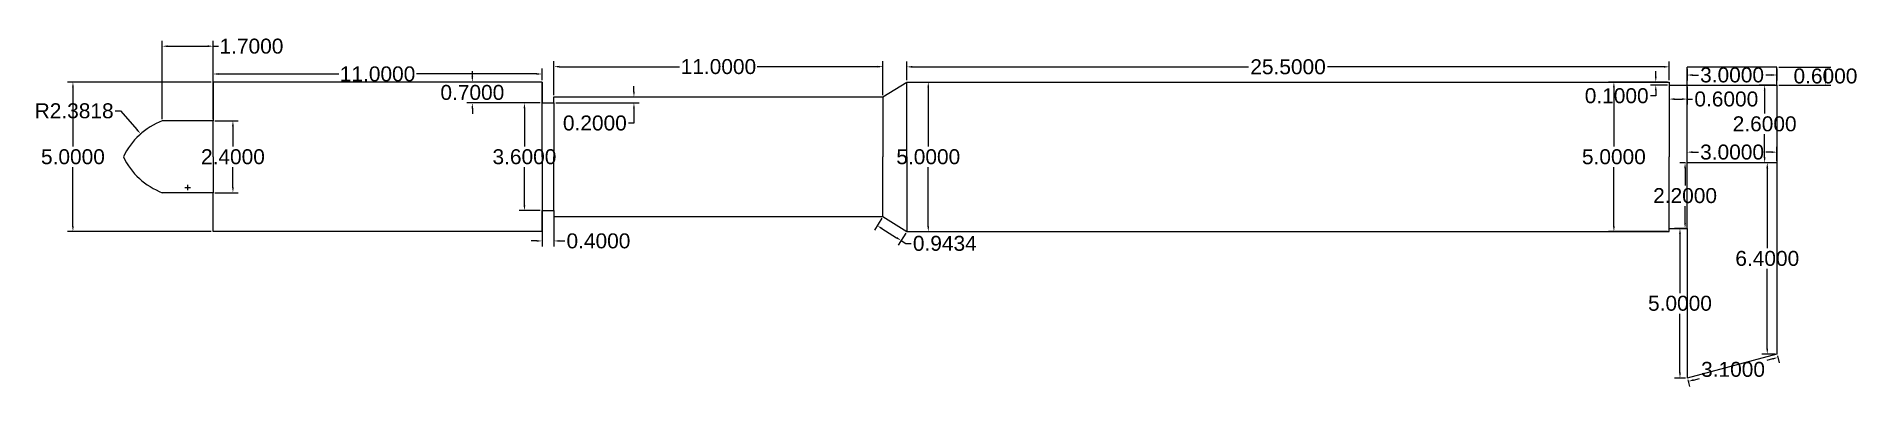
# Model space of a CAD drawing. Header units: inches. Extents: x 6.9 to 67.8, y 4.6 to 16.3.
import ezdxf

# ---------------------------------------------------------------- set-up
doc = ezdxf.new("R2010")
doc.units = ezdxf.units.IN
doc.header["$MEASUREMENT"] = 0
doc.layers.add('Firing Pin', color=231, linetype='Continuous')
doc.layers.add('Measurements', color=9, linetype='Continuous')
doc.styles.get("Standard").update_dxf_attribs({"font": 'arial.ttf'})
doc.dimstyles.get("Standard").update_dxf_attribs({"dimtxt": 0.5, "dimasz": 0.18, "dimexe": 0.18, "dimexo": 0.0625, "dimgap": 0.09, "dimtad": 0, "dimtih": 1, "dimtoh": 1, "dimdec": 4, "dimzin": 0, "dimdsep": 46, "dimtxsty": 'Standard', "dimcen": 0.09, "dimadec": 0, "dimazin": 0, "dimtfac": 1, "dimtdec": 4, "dimtofl": 0, "dimtmove": 0, "dimatfit": 3, "dimfxl": 1, "dimtolj": 1, "dimtzin": 0, "dimarcsym": 0})

# ---------------------------------------------------------------- blocks, each defined once
blk = doc.blocks.new('*D1')
at = {"layer": 'Defpoints', "color": 0, "transparency": 16777216}
for p in [(12.844, 15.946), (11.144, 13.448), (12.844, 13.448)]:
    blk.add_point(p, dxfattribs=at)
at = {"layer": 'Measurements', "color": 0, "lineweight": -2, "transparency": 16777216}
for p, q in [((11.144, 13.511), (11.144, 16.126)), ((11.324, 15.946), (12.664, 15.946)), ((12.844, 13.511), (12.844, 16.126)), ((12.844, 15.946), (13.024, 15.946))]:
    blk.add_line(p, q, dxfattribs=at)
at = {"layer": 'Measurements', "color": 0, "transparency": 16777216}
for points in [[(11.324, 15.976), (11.324, 15.916), (11.144, 15.946)], [(12.664, 15.976), (12.664, 15.916), (12.844, 15.946)]]:
    blk.add_solid(points, dxfattribs=at)
at = {"layer": 'Measurements', "color": 0, "transparency": 16777216, "insert": (14.127, 15.946), "char_height": 0.5, "attachment_point": 5}
blk.add_mtext('\\A1;1.7000', dxfattribs=at)
blk = doc.blocks.new('*D2')
at = {"layer": 'Defpoints', "color": 0, "transparency": 16777216}
for p in [(10.422, 13.013), (11.994, 11.223)]:
    blk.add_point(p, dxfattribs=at)
at = {"layer": 'Measurements', "color": 0, "lineweight": -2, "transparency": 16777216}
for p, q in [((9.565, 13.784), (9.745, 13.784)), ((9.745, 13.784), (10.304, 13.148)), ((11.904, 11.223), (12.084, 11.223)), ((11.994, 11.133), (11.994, 11.313))]:
    blk.add_line(p, q, dxfattribs=at)
at = {"layer": 'Measurements', "color": 0, "transparency": 16777216}
blk.add_solid([(10.326, 13.168), (10.281, 13.128), (10.422, 13.013)], dxfattribs=at)
at = {"layer": 'Measurements', "color": 0, "transparency": 16777216, "insert": (8.197, 13.784), "char_height": 0.5, "attachment_point": 5}
blk.add_mtext('\\A1;R2.3818', dxfattribs=at)
blk = doc.blocks.new('*D3')
at = {"layer": 'Defpoints', "color": 0, "transparency": 16777216}
for p in [(12.844, 13.448), (12.844, 11.048), (13.507, 11.048)]:
    blk.add_point(p, dxfattribs=at)
at = {"layer": 'Measurements', "color": 0, "lineweight": -2, "transparency": 16777216}
for p, q in [((12.906, 13.448), (13.687, 13.448)), ((13.507, 13.268), (13.507, 12.593)), ((13.507, 11.228), (13.507, 11.903)), ((12.906, 11.048), (13.687, 11.048))]:
    blk.add_line(p, q, dxfattribs=at)
at = {"layer": 'Measurements', "color": 0, "transparency": 16777216}
for points in [[(13.477, 13.268), (13.537, 13.268), (13.507, 13.448)], [(13.477, 11.228), (13.537, 11.228), (13.507, 11.048)]]:
    blk.add_solid(points, dxfattribs=at)
at = {"layer": 'Measurements', "color": 0, "transparency": 16777216, "insert": (13.507, 12.248), "char_height": 0.5, "attachment_point": 5}
blk.add_mtext('\\A1;2.4000', dxfattribs=at)
blk = doc.blocks.new('*D4')
at = {"layer": 'Defpoints', "color": 0, "transparency": 16777216}
for p in [(12.844, 14.748), (8.156, 9.748), (12.844, 9.748)]:
    blk.add_point(p, dxfattribs=at)
at = {"layer": 'Measurements', "color": 0, "lineweight": -2, "transparency": 16777216}
for p, q in [((12.781, 14.748), (7.976, 14.748)), ((8.156, 14.568), (8.156, 12.593)), ((8.156, 9.928), (8.156, 11.903)), ((12.781, 9.748), (7.976, 9.748))]:
    blk.add_line(p, q, dxfattribs=at)
at = {"layer": 'Measurements', "color": 0, "transparency": 16777216}
for points in [[(8.126, 14.568), (8.186, 14.568), (8.156, 14.748)], [(8.126, 9.928), (8.186, 9.928), (8.156, 9.748)]]:
    blk.add_solid(points, dxfattribs=at)
at = {"layer": 'Measurements', "color": 0, "transparency": 16777216, "insert": (8.156, 12.248), "char_height": 0.5, "attachment_point": 5}
blk.add_mtext('\\A1;5.0000', dxfattribs=at)
blk = doc.blocks.new('*D5')
at = {"layer": 'Defpoints', "color": 0, "transparency": 16777216}
for p in [(12.844, 14.748), (23.844, 15.017), (23.844, 14.748)]:
    blk.add_point(p, dxfattribs=at)
at = {"layer": 'Measurements', "color": 0, "lineweight": -2, "transparency": 16777216}
for p, q in [((12.844, 14.811), (12.844, 15.197)), ((13.024, 15.017), (17.046, 15.017)), ((23.664, 15.017), (19.641, 15.017)), ((23.844, 14.811), (23.844, 15.197))]:
    blk.add_line(p, q, dxfattribs=at)
at = {"layer": 'Measurements', "color": 0, "transparency": 16777216}
for points in [[(13.024, 15.047), (13.024, 14.987), (12.844, 15.017)], [(23.664, 15.047), (23.664, 14.987), (23.844, 15.017)]]:
    blk.add_solid(points, dxfattribs=at)
at = {"layer": 'Measurements', "color": 0, "transparency": 16777216, "insert": (18.344, 15.017), "char_height": 0.5, "attachment_point": 5}
blk.add_mtext('\\A1;11.0000', dxfattribs=at)
blk = doc.blocks.new('*D6')
at = {"layer": 'Defpoints', "color": 0, "transparency": 16777216}
for p in [(23.844, 14.748), (21.514, 14.048), (23.844, 14.048)]:
    blk.add_point(p, dxfattribs=at)
at = {"layer": 'Measurements', "color": 0, "lineweight": -2, "transparency": 16777216}
for p, q in [((23.781, 14.748), (21.334, 14.748)), ((21.514, 14.928), (21.514, 15.108)), ((23.781, 14.048), (21.334, 14.048)), ((21.514, 13.868), (21.514, 13.688))]:
    blk.add_line(p, q, dxfattribs=at)
at = {"layer": 'Measurements', "color": 0, "transparency": 16777216}
for points in [[(21.484, 14.928), (21.544, 14.928), (21.514, 14.748)], [(21.484, 13.868), (21.544, 13.868), (21.514, 14.048)]]:
    blk.add_solid(points, dxfattribs=at)
at = {"layer": 'Measurements', "color": 0, "transparency": 16777216, "insert": (21.514, 14.398), "char_height": 0.5, "attachment_point": 5}
blk.add_mtext('\\A1;0.7000', dxfattribs=at)
blk = doc.blocks.new('*D7')
at = {"layer": 'Defpoints', "color": 0, "transparency": 16777216}
for p in [(23.844, 14.048), (23.256, 10.448), (23.844, 10.448)]:
    blk.add_point(p, dxfattribs=at)
at = {"layer": 'Measurements', "color": 0, "lineweight": -2, "transparency": 16777216}
for p, q in [((23.781, 14.048), (23.076, 14.048)), ((23.256, 13.868), (23.256, 12.594)), ((23.256, 10.628), (23.256, 11.903)), ((23.781, 10.448), (23.076, 10.448))]:
    blk.add_line(p, q, dxfattribs=at)
at = {"layer": 'Measurements', "color": 0, "transparency": 16777216}
for points in [[(23.226, 13.868), (23.286, 13.868), (23.256, 14.048)], [(23.226, 10.628), (23.286, 10.628), (23.256, 10.448)]]:
    blk.add_solid(points, dxfattribs=at)
at = {"layer": 'Measurements', "color": 0, "transparency": 16777216, "insert": (23.256, 12.248), "char_height": 0.5, "attachment_point": 5}
blk.add_mtext('\\A1;3.6000', dxfattribs=at)
blk = doc.blocks.new('*D8')
at = {"layer": 'Defpoints', "color": 0, "transparency": 16777216}
for p in [(23.844, 10.448), (24.244, 10.448), (24.244, 9.434)]:
    blk.add_point(p, dxfattribs=at)
at = {"layer": 'Measurements', "color": 0, "lineweight": -2, "transparency": 16777216}
for p, q in [((23.844, 10.386), (23.844, 9.254)), ((24.244, 10.386), (24.244, 9.254)), ((23.664, 9.434), (23.484, 9.434)), ((24.424, 9.434), (24.604, 9.434))]:
    blk.add_line(p, q, dxfattribs=at)
at = {"layer": 'Measurements', "color": 0, "transparency": 16777216}
for points in [[(23.664, 9.464), (23.664, 9.404), (23.844, 9.434)], [(24.424, 9.464), (24.424, 9.404), (24.244, 9.434)]]:
    blk.add_solid(points, dxfattribs=at)
at = {"layer": 'Measurements', "color": 0, "transparency": 16777216, "insert": (25.731, 9.434), "char_height": 0.5, "attachment_point": 5}
blk.add_mtext('\\A1;0.4000', dxfattribs=at)
blk = doc.blocks.new('*D9')
at = {"layer": 'Defpoints', "color": 0, "transparency": 16777216}
for p in [(35.244, 15.262), (24.244, 14.248), (35.244, 14.248)]:
    blk.add_point(p, dxfattribs=at)
at = {"layer": 'Measurements', "color": 0, "lineweight": -2, "transparency": 16777216}
for p, q in [((24.244, 14.311), (24.244, 15.442)), ((24.424, 15.262), (28.446, 15.262)), ((35.064, 15.262), (31.041, 15.262)), ((35.244, 14.311), (35.244, 15.442))]:
    blk.add_line(p, q, dxfattribs=at)
at = {"layer": 'Measurements', "color": 0, "transparency": 16777216}
for points in [[(24.424, 15.292), (24.424, 15.232), (24.244, 15.262)], [(35.064, 15.292), (35.064, 15.232), (35.244, 15.262)]]:
    blk.add_solid(points, dxfattribs=at)
at = {"layer": 'Measurements', "color": 0, "transparency": 16777216, "insert": (29.744, 15.262), "char_height": 0.5, "attachment_point": 5}
blk.add_mtext('\\A1;11.0000', dxfattribs=at)
blk = doc.blocks.new('*D10')
at = {"layer": 'Defpoints', "color": 0, "transparency": 16777216}
for p in [(24.244, 14.248), (24.244, 14.048), (26.918, 14.048)]:
    blk.add_point(p, dxfattribs=at)
at = {"layer": 'Measurements', "color": 0, "lineweight": -2, "transparency": 16777216}
for p, q in [((24.306, 14.248), (27.098, 14.248)), ((24.306, 14.048), (27.098, 14.048)), ((26.918, 14.428), (26.918, 14.608)), ((26.918, 13.868), (26.918, 13.376)), ((26.918, 13.376), (26.738, 13.376))]:
    blk.add_line(p, q, dxfattribs=at)
at = {"layer": 'Measurements', "color": 0, "transparency": 16777216}
for points in [[(26.888, 14.428), (26.948, 14.428), (26.918, 14.248)], [(26.888, 13.868), (26.948, 13.868), (26.918, 14.048)]]:
    blk.add_solid(points, dxfattribs=at)
at = {"layer": 'Measurements', "color": 0, "transparency": 16777216, "insert": (25.611, 13.376), "char_height": 0.5, "attachment_point": 5}
blk.add_mtext('\\A1;0.2000', dxfattribs=at)
blk = doc.blocks.new('*D11')
at = {"layer": 'Defpoints', "color": 0, "transparency": 16777216}
for p in [(36.044, 14.748), (36.044, 9.748), (36.762, 9.748)]:
    blk.add_point(p, dxfattribs=at)
at = {"layer": 'Measurements', "color": 0, "lineweight": -2, "transparency": 16777216}
for p, q in [((36.106, 14.748), (36.942, 14.748)), ((36.762, 14.568), (36.762, 12.593)), ((36.762, 9.928), (36.762, 11.903)), ((36.106, 9.748), (36.942, 9.748))]:
    blk.add_line(p, q, dxfattribs=at)
at = {"layer": 'Measurements', "color": 0, "transparency": 16777216}
for points in [[(36.732, 14.568), (36.792, 14.568), (36.762, 14.748)], [(36.732, 9.928), (36.792, 9.928), (36.762, 9.748)]]:
    blk.add_solid(points, dxfattribs=at)
at = {"layer": 'Measurements', "color": 0, "transparency": 16777216, "insert": (36.762, 12.248), "char_height": 0.5, "attachment_point": 5}
blk.add_mtext('\\A1;5.0000', dxfattribs=at)
blk = doc.blocks.new('*D12')
at = {"layer": 'Defpoints', "color": 0, "transparency": 16777216}
for p in [(61.544, 15.256), (36.044, 14.748), (61.544, 14.748)]:
    blk.add_point(p, dxfattribs=at)
at = {"layer": 'Measurements', "color": 0, "lineweight": -2, "transparency": 16777216}
for p, q in [((36.044, 14.811), (36.044, 15.436)), ((36.224, 15.256), (47.468, 15.256)), ((61.364, 15.256), (50.119, 15.256)), ((61.544, 14.811), (61.544, 15.436))]:
    blk.add_line(p, q, dxfattribs=at)
at = {"layer": 'Measurements', "color": 0, "transparency": 16777216}
for points in [[(36.224, 15.286), (36.224, 15.226), (36.044, 15.256)], [(61.364, 15.286), (61.364, 15.226), (61.544, 15.256)]]:
    blk.add_solid(points, dxfattribs=at)
at = {"layer": 'Measurements', "color": 0, "transparency": 16777216, "insert": (48.794, 15.256), "char_height": 0.5, "attachment_point": 5}
blk.add_mtext('\\A1;25.5000', dxfattribs=at)
blk = doc.blocks.new('*D13')
at = {"layer": 'Defpoints', "color": 0, "transparency": 16777216}
for p in [(61.092, 14.648), (61.544, 14.748), (61.544, 14.648)]:
    blk.add_point(p, dxfattribs=at)
at = {"layer": 'Measurements', "color": 0, "lineweight": -2, "transparency": 16777216}
for p, q in [((61.481, 14.748), (60.912, 14.748)), ((61.481, 14.648), (60.912, 14.648)), ((61.092, 14.928), (61.092, 15.108)), ((61.092, 14.288), (60.912, 14.288)), ((61.092, 14.468), (61.092, 14.288))]:
    blk.add_line(p, q, dxfattribs=at)
at = {"layer": 'Measurements', "color": 0, "transparency": 16777216}
for points in [[(61.062, 14.928), (61.122, 14.928), (61.092, 14.748)], [(61.062, 14.468), (61.122, 14.468), (61.092, 14.648)]]:
    blk.add_solid(points, dxfattribs=at)
at = {"layer": 'Measurements', "color": 0, "transparency": 16777216, "insert": (59.785, 14.288), "char_height": 0.5, "attachment_point": 5}
blk.add_mtext('\\A1;0.1000', dxfattribs=at)
blk = doc.blocks.new('*D14')
at = {"layer": 'Defpoints', "color": 0, "transparency": 16777216}
for p in [(61.544, 14.748), (59.691, 9.748), (61.544, 9.748)]:
    blk.add_point(p, dxfattribs=at)
at = {"layer": 'Measurements', "color": 0, "lineweight": -2, "transparency": 16777216}
for p, q in [((61.481, 14.748), (59.511, 14.748)), ((59.691, 14.568), (59.691, 12.593)), ((59.691, 9.928), (59.691, 11.903)), ((61.481, 9.748), (59.511, 9.748))]:
    blk.add_line(p, q, dxfattribs=at)
at = {"layer": 'Measurements', "color": 0, "transparency": 16777216}
for points in [[(59.661, 14.568), (59.721, 14.568), (59.691, 14.748)], [(59.661, 9.928), (59.721, 9.928), (59.691, 9.748)]]:
    blk.add_solid(points, dxfattribs=at)
at = {"layer": 'Measurements', "color": 0, "transparency": 16777216, "insert": (59.691, 12.248), "char_height": 0.5, "attachment_point": 5}
blk.add_mtext('\\A1;5.0000', dxfattribs=at)
blk = doc.blocks.new('*D15')
at = {"layer": 'Defpoints', "color": 0, "transparency": 16777216}
for p in [(61.544, 14.648), (62.144, 14.648), (62.144, 14.178)]:
    blk.add_point(p, dxfattribs=at)
at = {"layer": 'Measurements', "color": 0, "lineweight": -2, "transparency": 16777216}
for p, q in [((61.544, 14.586), (61.544, 13.998)), ((61.724, 14.178), (61.964, 14.178)), ((62.144, 14.586), (62.144, 13.998)), ((62.144, 14.178), (62.324, 14.178))]:
    blk.add_line(p, q, dxfattribs=at)
at = {"layer": 'Measurements', "color": 0, "transparency": 16777216}
for points in [[(61.724, 14.208), (61.724, 14.148), (61.544, 14.178)], [(61.964, 14.208), (61.964, 14.148), (62.144, 14.178)]]:
    blk.add_solid(points, dxfattribs=at)
at = {"layer": 'Measurements', "color": 0, "transparency": 16777216, "insert": (63.451, 14.178), "char_height": 0.5, "attachment_point": 5}
blk.add_mtext('\\A1;0.6000', dxfattribs=at)
blk = doc.blocks.new('*D16')
at = {"layer": 'Defpoints', "color": 0, "transparency": 16777216}
for p in [(65.144, 15.248), (65.144, 14.648), (66.767, 14.648)]:
    blk.add_point(p, dxfattribs=at)
at = {"layer": 'Measurements', "color": 0, "lineweight": -2, "transparency": 16777216}
for p, q in [((65.206, 15.248), (66.947, 15.248)), ((65.206, 14.648), (66.947, 14.648)), ((66.767, 15.068), (66.767, 14.828))]:
    blk.add_line(p, q, dxfattribs=at)
at = {"layer": 'Measurements', "color": 0, "transparency": 16777216}
for points in [[(66.737, 15.068), (66.797, 15.068), (66.767, 15.248)], [(66.737, 14.828), (66.797, 14.828), (66.767, 14.648)]]:
    blk.add_solid(points, dxfattribs=at)
at = {"layer": 'Measurements', "color": 0, "transparency": 16777216, "insert": (66.767, 14.948), "char_height": 0.5, "attachment_point": 5}
blk.add_mtext('\\A1;0.6000', dxfattribs=at)
blk = doc.blocks.new('*D17')
at = {"layer": 'Defpoints', "color": 0, "transparency": 16777216}
for p in [(62.144, 15.248), (65.144, 15.248), (65.144, 14.983)]:
    blk.add_point(p, dxfattribs=at)
at = {"layer": 'Measurements', "color": 0, "lineweight": -2, "transparency": 16777216}
for p, q in [((62.144, 15.186), (62.144, 14.803)), ((62.324, 14.983), (62.517, 14.983)), ((64.964, 14.983), (64.771, 14.983)), ((65.144, 15.186), (65.144, 14.803))]:
    blk.add_line(p, q, dxfattribs=at)
at = {"layer": 'Measurements', "color": 0, "transparency": 16777216}
for points in [[(62.324, 15.013), (62.324, 14.953), (62.144, 14.983)], [(64.964, 15.013), (64.964, 14.953), (65.144, 14.983)]]:
    blk.add_solid(points, dxfattribs=at)
at = {"layer": 'Measurements', "color": 0, "transparency": 16777216, "insert": (63.644, 14.983), "char_height": 0.5, "attachment_point": 5}
blk.add_mtext('\\A1;3.0000', dxfattribs=at)
blk = doc.blocks.new('*D18')
at = {"layer": 'Defpoints', "color": 0, "transparency": 16777216}
for p in [(65.144, 14.648), (64.733, 12.048), (65.144, 12.048)]:
    blk.add_point(p, dxfattribs=at)
at = {"layer": 'Measurements', "color": 0, "lineweight": -2, "transparency": 16777216}
for p, q in [((65.081, 14.648), (64.553, 14.648)), ((64.733, 14.468), (64.733, 13.693)), ((64.733, 12.228), (64.733, 13.003)), ((65.081, 12.048), (64.553, 12.048))]:
    blk.add_line(p, q, dxfattribs=at)
at = {"layer": 'Measurements', "color": 0, "transparency": 16777216}
for points in [[(64.703, 14.468), (64.763, 14.468), (64.733, 14.648)], [(64.703, 12.228), (64.763, 12.228), (64.733, 12.048)]]:
    blk.add_solid(points, dxfattribs=at)
at = {"layer": 'Measurements', "color": 0, "transparency": 16777216, "insert": (64.733, 13.348), "char_height": 0.5, "attachment_point": 5}
blk.add_mtext('\\A1;2.6000', dxfattribs=at)
blk = doc.blocks.new('*D19')
at = {"layer": 'Defpoints', "color": 0, "transparency": 16777216}
for p in [(65.144, 12.048), (64.821, 5.648), (65.144, 5.648)]:
    blk.add_point(p, dxfattribs=at)
at = {"layer": 'Measurements', "color": 0, "lineweight": -2, "transparency": 16777216}
for p, q in [((65.081, 12.048), (64.641, 12.048)), ((64.821, 11.868), (64.821, 9.193)), ((64.821, 5.828), (64.821, 8.503)), ((65.081, 5.648), (64.641, 5.648))]:
    blk.add_line(p, q, dxfattribs=at)
at = {"layer": 'Measurements', "color": 0, "transparency": 16777216}
for points in [[(64.791, 11.868), (64.851, 11.868), (64.821, 12.048)], [(64.791, 5.828), (64.851, 5.828), (64.821, 5.648)]]:
    blk.add_solid(points, dxfattribs=at)
at = {"layer": 'Measurements', "color": 0, "transparency": 16777216, "insert": (64.821, 8.848), "char_height": 0.5, "attachment_point": 5}
blk.add_mtext('\\A1;6.4000', dxfattribs=at)
blk = doc.blocks.new('*D20')
at = {"layer": 'Defpoints', "color": 0, "transparency": 16777216}
for p in [(65.144, 5.648), (62.148, 4.849), (62.178, 4.739)]:
    blk.add_point(p, dxfattribs=at)
at = {"layer": 'Measurements', "color": 0, "lineweight": -2, "transparency": 16777216}
for p, q in [((64.999, 5.491), (64.802, 5.439)), ((65.16, 5.588), (65.22, 5.364)), ((62.164, 4.789), (62.224, 4.565)), ((62.352, 4.785), (62.549, 4.838))]:
    blk.add_line(p, q, dxfattribs=at)
at = {"layer": 'Measurements', "color": 0, "transparency": 16777216}
for points in [[(64.992, 5.52), (65.007, 5.462), (65.173, 5.537)], [(62.344, 4.814), (62.36, 4.756), (62.178, 4.739)]]:
    blk.add_solid(points, dxfattribs=at)
at = {"layer": 'Measurements', "color": 0, "transparency": 16777216, "insert": (63.676, 5.138), "char_height": 0.5, "attachment_point": 5}
blk.add_mtext('\\A1;3.1000', dxfattribs=at)
blk = doc.blocks.new('*D21')
at = {"layer": 'Defpoints', "color": 0, "transparency": 16777216}
for p in [(61.901, 9.848), (62.144, 9.848), (62.144, 4.848)]:
    blk.add_point(p, dxfattribs=at)
at = {"layer": 'Measurements', "color": 0, "lineweight": -2, "transparency": 16777216}
for p, q in [((62.081, 9.848), (61.721, 9.848)), ((61.901, 9.668), (61.901, 7.693)), ((61.901, 5.028), (61.901, 7.003)), ((62.081, 4.848), (61.721, 4.848))]:
    blk.add_line(p, q, dxfattribs=at)
at = {"layer": 'Measurements', "color": 0, "transparency": 16777216}
for points in [[(61.871, 9.668), (61.931, 9.668), (61.901, 9.848)], [(61.871, 5.028), (61.931, 5.028), (61.901, 4.848)]]:
    blk.add_solid(points, dxfattribs=at)
at = {"layer": 'Measurements', "color": 0, "transparency": 16777216, "insert": (61.901, 7.348), "char_height": 0.5, "attachment_point": 5}
blk.add_mtext('\\A1;5.0000', dxfattribs=at)
blk = doc.blocks.new('*D22')
at = {"layer": 'Defpoints', "color": 0, "transparency": 16777216}
for p in [(62.072, 12.048), (62.144, 12.048), (62.144, 9.848)]:
    blk.add_point(p, dxfattribs=at)
at = {"layer": 'Measurements', "color": 0, "lineweight": -2, "transparency": 16777216}
for p, q in [((62.081, 12.048), (61.892, 12.048)), ((62.072, 11.868), (62.072, 11.293)), ((62.072, 10.028), (62.072, 10.603)), ((62.081, 9.848), (61.892, 9.848))]:
    blk.add_line(p, q, dxfattribs=at)
at = {"layer": 'Measurements', "color": 0, "transparency": 16777216}
for points in [[(62.042, 11.868), (62.102, 11.868), (62.072, 12.048)], [(62.042, 10.028), (62.102, 10.028), (62.072, 9.848)]]:
    blk.add_solid(points, dxfattribs=at)
at = {"layer": 'Measurements', "color": 0, "transparency": 16777216, "insert": (62.072, 10.948), "char_height": 0.5, "attachment_point": 5}
blk.add_mtext('\\A1;2.2000', dxfattribs=at)
blk = doc.blocks.new('*D23')
at = {"layer": 'Defpoints', "color": 0, "transparency": 16777216}
for p in [(65.144, 12.404), (62.144, 12.048), (65.144, 12.048)]:
    blk.add_point(p, dxfattribs=at)
at = {"layer": 'Measurements', "color": 0, "lineweight": -2, "transparency": 16777216}
for p, q in [((62.144, 12.111), (62.144, 12.584)), ((62.324, 12.404), (62.517, 12.404)), ((64.964, 12.404), (64.771, 12.404)), ((65.144, 12.111), (65.144, 12.584))]:
    blk.add_line(p, q, dxfattribs=at)
at = {"layer": 'Measurements', "color": 0, "transparency": 16777216}
for points in [[(62.324, 12.434), (62.324, 12.374), (62.144, 12.404)], [(64.964, 12.434), (64.964, 12.374), (65.144, 12.404)]]:
    blk.add_solid(points, dxfattribs=at)
at = {"layer": 'Measurements', "color": 0, "transparency": 16777216, "insert": (63.644, 12.404), "char_height": 0.5, "attachment_point": 5}
blk.add_mtext('\\A1;3.0000', dxfattribs=at)
blk = doc.blocks.new('*D24')
at = {"layer": 'Defpoints', "color": 0, "transparency": 16777216}
for p in [(35.244, 10.248), (36.044, 9.748), (35.856, 9.447)]:
    blk.add_point(p, dxfattribs=at)
at = {"layer": 'Measurements', "color": 0, "lineweight": -2, "transparency": 16777216}
for p, q in [((35.211, 10.195), (34.96, 9.795)), ((35.208, 9.852), (35.703, 9.543)), ((36.011, 9.695), (35.76, 9.295)), ((35.856, 9.447), (36.008, 9.352)), ((36.008, 9.352), (36.188, 9.352))]:
    blk.add_line(p, q, dxfattribs=at)
at = {"layer": 'Measurements', "color": 0, "transparency": 16777216}
for points in [[(35.224, 9.877), (35.192, 9.826), (35.056, 9.947)], [(35.719, 9.568), (35.687, 9.517), (35.856, 9.447)]]:
    blk.add_solid(points, dxfattribs=at)
at = {"layer": 'Measurements', "color": 0, "transparency": 16777216, "insert": (37.315, 9.352), "char_height": 0.5, "attachment_point": 5}
blk.add_mtext('\\A1;0.9434', dxfattribs=at)

msp = doc.modelspace()

# ---------------------------------------------------------------- linework, layer by layer
at = {"layer": 'Firing Pin', "lineweight": -3}
for p, q in [((65.1437, 15.24813), (62.1437, 15.24813)), ((62.1437, 14.64813), (62.1437, 15.24813)), ((65.1437, 14.64813), (65.1437, 15.24813)), ((23.8437, 14.74813), (12.8437, 14.74813)), ((12.8437, 14.74813), (12.8437, 13.44813)), ((23.8437, 12.24813), (23.8437, 14.74813)), ((23.8437, 14.74813), (23.8437, 14.14813)), ((23.8437, 14.74813), (23.8437, 14.04813)), ((35.2437, 14.24813), (36.0437, 14.74813)), ((36.0437, 12.24813), (36.0437, 14.74813)), ((36.0437, 14.74813), (61.5437, 14.74813)), ((61.5437, 14.74813), (61.5437, 12.24813)), ((61.5437, 14.74813), (61.5437, 14.64813)), ((61.5437, 14.64813), (62.1437, 14.64813)), ((62.1437, 12.24813), (62.1437, 14.64813)), ((62.1437, 14.64813), (65.1437, 14.64813)), ((65.1437, 14.64813), (65.1437, 12.24813)), ((23.8437, 14.04813), (24.2437, 14.04813)), ((24.2437, 14.04813), (24.2437, 14.24813)), ((24.2437, 14.24813), (35.2437, 14.24813)), ((24.2437, 14.04813), (24.2437, 12.24813)), ((35.2437, 14.24813), (35.2437, 12.24813)), ((12.8437, 13.44813), (11.1437, 13.44813)), ((12.8437, 12.24813), (12.8437, 13.44813)), ((12.8437, 12.24813), (12.8437, 12.74813)), ((12.8437, 12.24813), (12.8437, 11.04813)), ((12.8437, 12.24813), (12.8437, 11.74813)), ((23.8437, 12.24813), (23.8437, 9.74813)), ((24.2437, 10.44813), (24.2437, 12.24813)), ((35.2437, 10.24813), (35.2437, 12.24813)), ((36.0437, 12.24813), (36.0437, 9.74813)), ((61.5437, 9.74813), (61.5437, 12.24813)), ((62.1437, 9.84813), (62.1437, 12.24813)), ((65.1437, 12.24813), (65.1437, 12.04813)), ((65.1437, 12.04813), (62.1437, 12.04813)), ((65.1437, 12.04813), (65.1437, 5.64813)), ((12.8437, 11.04813), (11.1437, 11.04813)), ((12.8437, 9.74813), (12.8437, 11.04813)), ((23.8437, 9.74813), (23.8437, 10.44813)), ((23.8437, 10.44813), (24.2437, 10.44813)), ((24.2437, 10.44813), (24.2437, 10.24813)), ((23.8437, 9.74813), (12.8437, 9.74813)), ((23.8437, 9.74813), (23.8437, 10.34813)), ((24.2437, 10.24813), (35.2437, 10.24813)), ((35.2437, 10.24813), (36.0437, 9.74813)), ((36.0437, 9.74813), (61.5437, 9.74813)), ((61.5437, 9.74813), (61.5437, 9.84813)), ((61.5437, 9.84813), (62.1437, 9.84813)), ((62.1437, 9.84813), (62.1437, 4.84813)), ((65.1437, 5.64813), (62.1437, 4.84813))]:
    msp.add_line(p, q, dxfattribs=at)
for centre, start, end in [((11.9937, 11.22313), 110.9079805, 154.5107994), ((11.9937, 13.27313), 205.4892006, 249.0920195)]:
    msp.add_arc(centre, 2.38183, start, end, dxfattribs=at)

# ---------------------------------------------------------------- dimensions: what is measured, and where the dimension line sits
at = {"layer": 'Measurements'}
for base, p1, p2, picture, middle in [((12.8437, 15.9456), (11.1437, 13.44813), (12.8437, 13.44813), '*D1', (14.12717, 15.9456)), ((23.8437, 15.01747), (12.8437, 14.74813), (23.8437, 14.74813), '*D5', (18.3437, 15.01747)), ((35.2437, 15.26193), (24.2437, 14.24813), (35.2437, 14.24813), '*D9', (29.7437, 15.26193)), ((61.5437, 15.25578), (36.0437, 14.74813), (61.5437, 14.74813), '*D12', (48.7937, 15.25578)), ((65.1437, 14.98303), (62.1437, 15.24813), (65.1437, 15.24813), '*D17', (63.6437, 14.98303)), ((62.1437, 14.17788), (61.5437, 14.64813), (62.1437, 14.64813), '*D15', (63.45071, 14.17788)), ((65.1437, 12.40386), (62.1437, 12.04813), (65.1437, 12.04813), '*D23', (63.6437, 12.40386)), ((24.2437, 9.43408), (23.8437, 10.44813), (24.2437, 10.44813), '*D8', (25.73071, 9.43408))]:
    dim = msp.add_linear_dim(base=base, p1=p1, p2=p2, dimstyle='Standard', dxfattribs=at)
    dim.commit()
    dim.dimension.update_dxf_attribs({"geometry": picture, "text_midpoint": middle})
for base, p1, p2, picture, middle in [((66.76707, 14.64813), (65.1437, 15.24813), (65.1437, 14.64813), '*D16', (66.76707, 14.94813)), ((26.91837, 14.04813), (24.2437, 14.24813), (24.2437, 14.04813), '*D10', (25.61136, 13.37598))]:
    dim = msp.add_linear_dim(base=base, p1=p1, p2=p2, angle=90, dimstyle='Standard', dxfattribs=at)
    dim.commit()
    dim.dimension.update_dxf_attribs({"geometry": picture, "text_midpoint": middle, "dimtype": 160})
for base, p1, p2, picture, middle in [((8.15558, 9.74813), (12.8437, 14.74813), (12.8437, 9.74813), '*D4', (8.15558, 12.24813)), ((21.51433, 14.04813), (23.8437, 14.74813), (23.8437, 14.04813), '*D6', (21.51433, 14.39813)), ((36.76241, 9.74813), (36.0437, 14.74813), (36.0437, 9.74813), '*D11', (36.76241, 12.24813)), ((59.69055, 9.74813), (61.5437, 14.74813), (61.5437, 9.74813), '*D14', (59.69055, 12.24813)), ((61.09156, 14.64813), (61.5437, 14.74813), (61.5437, 14.64813), '*D13', (59.78455, 14.28813)), ((64.73259, 12.04813), (65.1437, 14.64813), (65.1437, 12.04813), '*D18', (64.73259, 13.34813)), ((23.25631, 10.44813), (23.8437, 14.04813), (23.8437, 10.44813), '*D7', (23.25631, 12.24813)), ((62.0718, 12.04813), (62.1437, 9.84813), (62.1437, 12.04813), '*D22', (62.0718, 10.94813)), ((64.82117, 5.64813), (65.1437, 12.04813), (65.1437, 5.64813), '*D19', (64.82117, 8.84813)), ((61.90117, 9.84813), (62.1437, 4.84813), (62.1437, 9.84813), '*D21', (61.90117, 7.34813))]:
    dim = msp.add_linear_dim(base=base, p1=p1, p2=p2, angle=90, dimstyle='Standard', dxfattribs=at)
    dim.commit()
    dim.dimension.update_dxf_attribs({"geometry": picture, "text_midpoint": middle})
dim = msp.add_radius_dim(center=(11.9937, 11.22313), mpoint=(10.42226, 13.01301), dimstyle='Standard', dxfattribs=at)
dim.commit()
dim.dimension.update_dxf_attribs({"geometry": '*D2', "text_midpoint": (8.19748, 13.78429), "dimtype": 164})
for p1, p2, distance, picture, middle in [((12.8437, 13.44813), (12.8437, 11.04813), 0.66352, '*D3', (13.50722, 12.24813)), ((35.2437, 10.24813), (36.0437, 9.74813), -0.35472, '*D24', (37.31518, 9.35193)), ((65.1437, 5.64813), (62.14837, 4.84937), 0.11453, '*D20', (63.67555, 5.13808))]:
    dim = msp.add_aligned_dim(p1=p1, p2=p2, distance=distance, dimstyle='Standard', dxfattribs=at)
    dim.commit()
    dim.dimension.update_dxf_attribs({"geometry": picture, "text_midpoint": middle})

doc.saveas('drawing.dxf')
